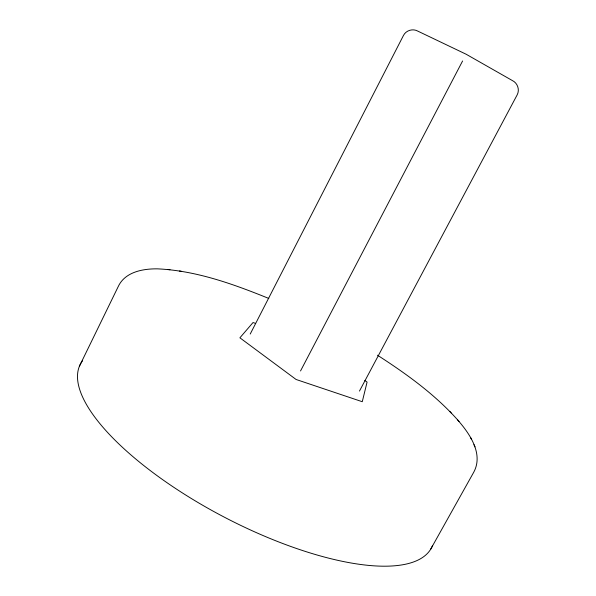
<?xml version="1.0" encoding="UTF-8"?>
<svg xmlns="http://www.w3.org/2000/svg" width="596" height="596" viewBox="0 0 596 596"><rect width="100%" height="100%" fill="white"/><g stroke="black" fill="none" stroke-linecap="round" stroke-linejoin="round"><path stroke-width="0.89" d="M359.455 391.088L517.134 94.935C519.943 89.832 517.596 82.978 512.337 80.542L466.102 54.214L417.99 31.208C412.991 28.28 406.032 30.284 403.447 35.492L250.223 334.043M79.432 366.19L118.172 286.683C124.944 271.895 142.928 268.647 157.597 268.856C196.27 270.666 233.26 284.039 268.811 298.454M300.526 370.965L462.6 60.963M430.535 549.467L473.686 472.323C483.751 453.936 469.663 433.597 457.683 419.994M168.005 269.474L169.987 269.742M179.471 271.009L181.296 271.255M255.654 323.464L253.039 322.525L239.897 337.805L296.093 379.481L362.271 401.711L367.084 382.081L364.812 380.471M377.491 355.216C406.934 374.214 435.795 394.999 459.032 421.469M449.95 411.56L451.187 412.916M470.542 437.449L471.525 439.505M473.962 444.683L474.997 446.851M432.607 545.377A198.125 68.89 27.6 0 1 222.025 515.957A198.125 68.89 27.6 0 1 82.628 360.64"/></g></svg>
